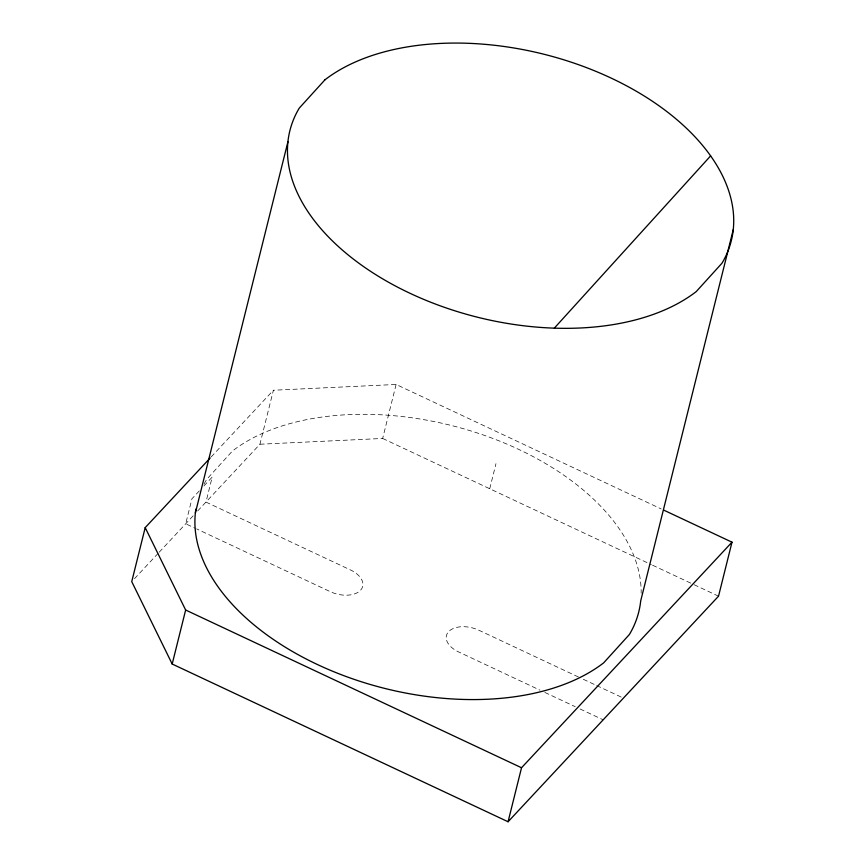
<?xml version="1.0" encoding="UTF-8"?>
<svg xmlns="http://www.w3.org/2000/svg" width="865" height="865" viewBox="0 0 865 865"><rect width="100%" height="100%" fill="white"/><g stroke="black" fill="none" stroke-linecap="round" stroke-linejoin="round"><path stroke-width="0.65" stroke-dasharray="4.33 3.24" d="M197.674 510.956L259.933 444.232L273.394 390.234L396.116 384.46L661.163 508.912M259.933 444.232L382.654 438.458L396.116 384.46M489.731 488.736L495.969 463.705M211.136 456.969L273.394 390.234M199.307 490.888L191.944 498.781L185.715 523.779L195.436 528.342M203.913 485.957L212.195 477.08L205.957 502.078L350.552 569.981A22.922 13.667 14 0 1 360.51 590.265A22.922 13.667 14 0 1 330.3 591.682L196.647 528.915M134.486 578.685L158.263 553.2M159.182 552.216L193.998 514.902M382.654 438.458L651.356 564.64M652.578 565.213L692.887 584.135M694.108 584.708L718.534 596.18M578.469 677.003L478.832 630.217A22.922 13.667 14 0 0 448.621 631.634A22.922 13.667 14 0 0 458.58 651.918L539.987 690.151M583.324 679.285L595.477 684.994M596.688 685.567L622.205 697.547M544.853 692.433L575.225 706.694M580.091 708.976L603.175 719.821M204.075 484.065A227.463 135.621 14 0 1 206.681 479.394L232.393 451.054A227.463 135.621 14 0 1 483.643 435.117A227.463 135.621 14 0 1 641.16 593.228"/><path stroke-width="1.3" d="M210.217 457.953L145.201 527.628L131.74 581.626L172.189 664.028L508.069 821.75L718.534 596.18L731.995 542.182L663.596 510.058M195.36 513.021L287.926 141.774M172.189 664.028L185.651 610.02L145.201 527.628M508.069 821.75L521.53 767.752L731.995 542.182M733.26 229.625L640.705 600.872A227.463 135.621 14 0 1 629.385 634.499L603.673 662.839A227.463 135.621 14 0 1 343.459 675.522A227.463 135.621 14 0 1 195.868 509.128M554.324 328.138L710.63 155.884M185.651 610.02L521.53 767.752M324.959 79.807L299.236 108.147A227.463 135.621 14 0 0 412.086 294.262A227.463 135.621 14 0 0 696.238 291.591L721.951 263.241A227.463 135.621 14 0 0 609.101 77.136A227.463 135.621 14 0 0 324.959 79.807"/></g></svg>
